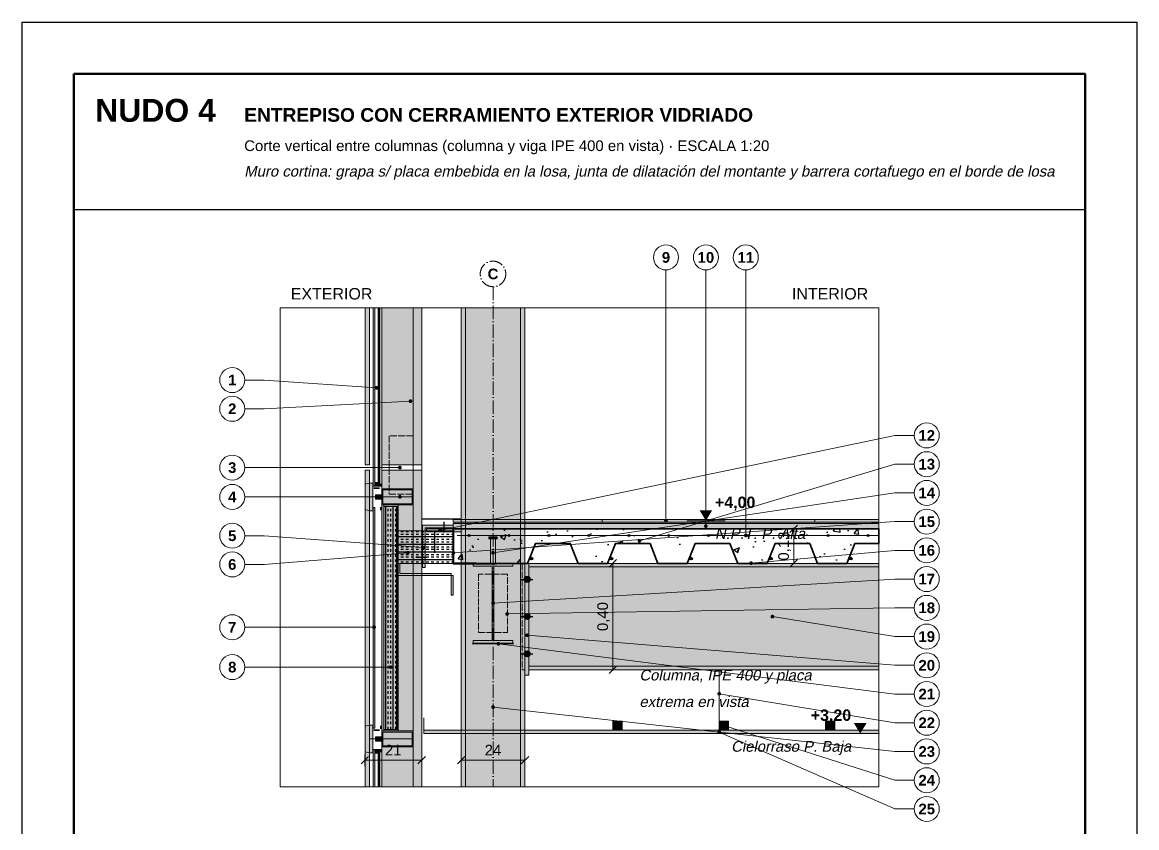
# Model space of a CAD drawing. Header units: millimetres. Extents: x 6 to 4194, y 6 to 5934.
# Drawn here: x 6 to 4194, y 2906 to 5934 of the extents above; entities that cross this region are included whole.
import ezdxf
from ezdxf.enums import TextEntityAlignment as Align

# ---------------------------------------------------------------- set-up
doc = ezdxf.new("R2010")
doc.units = ezdxf.units.MM
doc.header["$LTSCALE"] = 20
doc.linetypes.add('DASHDOT', pattern=[3.556, 2.54, -0.508, 0, -0.508])
doc.linetypes.add('DASHED', pattern=[1.524, 1.27, -0.254])
for name, color, linetype in [('A-ACERO', 250, 'Continuous'), ('A-ACERO-CORTADO', 250, 'Continuous'), ('A-ACERO-VISTA', 8, 'Continuous'), ('A-AISLACION-LANA', 40, 'Continuous'), ('A-ALUMINIO', 253, 'Continuous'), ('A-ARMADURAS', 14, 'Continuous'), ('A-CHAPA-GALVANIZADA', 253, 'Continuous'), ('A-CONTORNOS', 7, 'Continuous'), ('A-HORMIGON-INSITU', 33, 'Continuous'), ('A-MORTERO-CARPETAS', 252, 'Continuous'), ('A-NEOPRENO-SELLADORES', 7, 'Continuous'), ('A-PROYECCION-OCULTO', 8, 'DASHED'), ('A-SELLADOR-INTUMESCENTE', 1, 'Continuous'), ('A-SOLADOS', 31, 'Continuous'), ('A-VIDRIO', 4, 'Continuous'), ('A-VISTA', 8, 'Continuous'), ('X-COTAS', 3, 'Continuous'), ('X-EJES', 1, 'DASHDOT'), ('X-MARCO', 7, 'Continuous'), ('X-NIVELES', 7, 'Continuous'), ('X-REFERENCIAS', 1, 'Continuous'), ('X-TEXTOS', 7, 'Continuous')]:
    doc.layers.add(name, color=color, linetype=linetype)
doc.styles.add('ARIAL', font='arial.ttf')
doc.styles.add('ARIAL-B', font='arialbd.ttf')

msp = doc.modelspace()

# ---------------------------------------------------------------- hatches: boundary and pattern name
at = {"layer": 'A-ACERO', "true_color": 0x333333}
h = msp.add_hatch(color=250, dxfattribs=at)
h.dxf.hatch_style = 1
h.paths.add_polyline_path([(1327, 4180), (1349, 4180), (1349, 4186), (1327, 4186)])
at = {"layer": 'A-ACERO', "true_color": 0x3b3b3b}
h = msp.add_hatch(color=250, dxfattribs=at)
h.dxf.hatch_style = 1
h.paths.add_polyline_path([(1365, 3270), (1418, 3270), (1418, 4120), (1365, 4120), (1365, 4114), (1412, 4114), (1412, 3276), (1365, 3276)])
h = msp.add_hatch(color=250, dxfattribs=at)
h.dxf.hatch_style = 1
h.paths.add_polyline_path([(1510, 3884), (1520, 3884), (1520, 4034), (1625, 4034), (1625, 4044), (1510, 4044)])
at = {"layer": 'A-ACERO', "true_color": 0x333333}
h = msp.add_hatch(color=250, dxfattribs=at)
h.dxf.hatch_style = 1
h.paths.add_polyline_path([(1327, 3270), (1349, 3270), (1349, 3276), (1327, 3276)])
at = {"layer": 'A-ACERO-CORTADO', "true_color": 0x4d545c}
h = msp.add_hatch(color=251, dxfattribs=at)
h.dxf.hatch_style = 1
h.paths.add_polyline_path([(1525, 4018), (1655, 4018), (1655, 4030), (1525, 4030)])
h = msp.add_hatch(color=251, dxfattribs=at)
h.dxf.hatch_style = 1
h.paths.add_polyline_path([(1759, 3992), (1790, 3992), (1790, 4000), (1759, 4000)])
h = msp.add_hatch(color=251, dxfattribs=at)
h.dxf.hatch_style = 1
h.paths.add_polyline_path([(1765, 3900), (1784, 3900), (1784, 4000), (1765, 4000)])
h = msp.add_hatch(color=251, dxfattribs=at)
h.dxf.hatch_style = 1
h.paths.add_polyline_path([(1700, 3900), (1850, 3900), (1850, 3889.3), (1778.5, 3889.3), (1778.5, 3610.7), (1850, 3610.7), (1850, 3600), (1700, 3600), (1700, 3610.7), (1771.5, 3610.7), (1771.5, 3889.3), (1700, 3889.3)])
at = {"layer": 'A-ACERO-VISTA', "true_color": 0xdfe3e7}
h = msp.add_hatch(color=254, dxfattribs=at)
h.dxf.hatch_style = 1
h.paths.add_polyline_path([(1655, 4860), (1655, 3060), (1895, 3060), (1895, 4860)])
h = msp.add_hatch(color=254, dxfattribs=at)
h.dxf.hatch_style = 1
h.paths.add_polyline_path([(1895, 3480), (1910, 3480), (1910, 3900), (1895, 3900)])
h = msp.add_hatch(color=254, dxfattribs=at)
h.dxf.hatch_style = 1
h.paths.add_polyline_path([(1910, 3500), (3225, 3500), (3225, 3900), (1910, 3900)])
at = {"layer": 'A-AISLACION-LANA'}
h = msp.add_hatch(dxfattribs=at)
h.set_pattern_fill('INSUL', color=256, scale=3, angle=90)
h.paths.add_polyline_path([(1365, 3276), (1415, 3276), (1415, 4114), (1365, 4114)])
h = msp.add_hatch(dxfattribs=at)
h.set_pattern_fill('INSUL', color=256, scale=3)
h.paths.add_polyline_path([(1418, 3900), (1625, 3900), (1625, 4022), (1418, 4022)])
at = {"layer": 'A-ALUMINIO', "true_color": 0xb9c0c6}
h = msp.add_hatch(color=9, dxfattribs=at)
h.dxf.hatch_style = 1
h.paths.add_polyline_path([(1295, 4102), (1311, 4098), (1311, 4202), (1295, 4198)])
at = {"layer": 'A-ALUMINIO', "true_color": 0x9aa3ab}
h = msp.add_hatch(color=253, dxfattribs=at)
h.dxf.hatch_style = 1
h.paths.add_polyline_path([(1311, 4098), (1323, 4098), (1323, 4202), (1311, 4202)])
h = msp.add_hatch(color=253, dxfattribs=at)
h.dxf.hatch_style = 1
h.paths.add_polyline_path([(1331, 4190), (1343, 4190), (1343, 4204), (1331, 4204)])
h = msp.add_hatch(color=253, dxfattribs=at)
h.dxf.hatch_style = 1
h.paths.add_polyline_path([(1333, 4142), (1357, 4142), (1357, 4158), (1333, 4158)])
h = msp.add_hatch(color=253, dxfattribs=at)
h.dxf.hatch_style = 1
h.paths.add_polyline_path([(1357, 4120), (1475, 4120), (1475, 4180), (1357, 4180)])
at = {"layer": 'A-ALUMINIO', "true_color": 0xb9c0c6}
h = msp.add_hatch(color=9, dxfattribs=at)
h.dxf.hatch_style = 1
h.paths.add_polyline_path([(1295, 3192), (1311, 3188), (1311, 3292), (1295, 3288)])
at = {"layer": 'A-ALUMINIO', "true_color": 0x9aa3ab}
h = msp.add_hatch(color=253, dxfattribs=at)
h.dxf.hatch_style = 1
h.paths.add_polyline_path([(1311, 3188), (1323, 3188), (1323, 3292), (1311, 3292)])
h = msp.add_hatch(color=253, dxfattribs=at)
h.dxf.hatch_style = 1
h.paths.add_polyline_path([(1357, 3210), (1475, 3210), (1475, 3270), (1357, 3270)])
h = msp.add_hatch(color=253, dxfattribs=at)
h.dxf.hatch_style = 1
h.paths.add_polyline_path([(2225, 3272.5), (2260, 3272.5), (2260, 3307), (2225, 3307)])
h = msp.add_hatch(color=253, dxfattribs=at)
h.dxf.hatch_style = 1
h.paths.add_polyline_path([(2625, 3272.5), (2660, 3272.5), (2660, 3307), (2625, 3307)])
h = msp.add_hatch(color=253, dxfattribs=at)
h.dxf.hatch_style = 1
h.paths.add_polyline_path([(3025, 3272.5), (3060, 3272.5), (3060, 3307), (3025, 3307)])
h = msp.add_hatch(color=253, dxfattribs=at)
h.dxf.hatch_style = 1
h.paths.add_polyline_path([(1333, 3232), (1357, 3232), (1357, 3248), (1333, 3248)])
h = msp.add_hatch(color=253, dxfattribs=at)
h.dxf.hatch_style = 1
h.paths.add_polyline_path([(1331, 3186), (1343, 3186), (1343, 3200), (1331, 3200)])
at = {"layer": 'A-ARMADURAS'}
h = msp.add_hatch(color=256, dxfattribs=at)
h.dxf.hatch_style = 1
h.paths.add_polyline_path([(1688.4, 4005), (1688.2, 4006.1), (1687.8, 4007), (1687, 4007.8), (1686.1, 4008.2), (1685, 4008.4), (1683.9, 4008.2), (1683, 4007.8), (1682.2, 4007), (1681.8, 4006.1), (1681.6, 4005), (1681.8, 4003.9), (1682.2, 4003), (1683, 4002.2), (1683.9, 4001.8), (1685, 4001.6), (1686.1, 4001.8), (1687, 4002.2), (1687.8, 4003), (1688.2, 4003.9)])
h = msp.add_hatch(color=256, dxfattribs=at)
h.dxf.hatch_style = 1
h.paths.add_polyline_path([(1838.4, 4005), (1838.2, 4006.1), (1837.8, 4007), (1837, 4007.8), (1836.1, 4008.2), (1835, 4008.4), (1833.9, 4008.2), (1833, 4007.8), (1832.2, 4007), (1831.8, 4006.1), (1831.6, 4005), (1831.8, 4003.9), (1832.2, 4003), (1833, 4002.2), (1833.9, 4001.8), (1835, 4001.6), (1836.1, 4001.8), (1837, 4002.2), (1837.8, 4003), (1838.2, 4003.9)])
h = msp.add_hatch(color=256, dxfattribs=at)
h.dxf.hatch_style = 1
h.paths.add_polyline_path([(1988.4, 4005), (1988.2, 4006.1), (1987.8, 4007), (1987, 4007.8), (1986.1, 4008.2), (1985, 4008.4), (1983.9, 4008.2), (1983, 4007.8), (1982.2, 4007), (1981.8, 4006.1), (1981.6, 4005), (1981.8, 4003.9), (1982.2, 4003), (1983, 4002.2), (1983.9, 4001.8), (1985, 4001.6), (1986.1, 4001.8), (1987, 4002.2), (1987.8, 4003), (1988.2, 4003.9)])
h = msp.add_hatch(color=256, dxfattribs=at)
h.dxf.hatch_style = 1
h.paths.add_polyline_path([(2138.4, 4005), (2138.2, 4006.1), (2137.8, 4007), (2137, 4007.8), (2136.1, 4008.2), (2135, 4008.4), (2133.9, 4008.2), (2133, 4007.8), (2132.2, 4007), (2131.8, 4006.1), (2131.6, 4005), (2131.8, 4003.9), (2132.2, 4003), (2133, 4002.2), (2133.9, 4001.8), (2135, 4001.6), (2136.1, 4001.8), (2137, 4002.2), (2137.8, 4003), (2138.2, 4003.9)])
h = msp.add_hatch(color=256, dxfattribs=at)
h.dxf.hatch_style = 1
h.paths.add_polyline_path([(2288.4, 4005), (2288.2, 4006.1), (2287.8, 4007), (2287, 4007.8), (2286.1, 4008.2), (2285, 4008.4), (2283.9, 4008.2), (2283, 4007.8), (2282.2, 4007), (2281.8, 4006.1), (2281.6, 4005), (2281.8, 4003.9), (2282.2, 4003), (2283, 4002.2), (2283.9, 4001.8), (2285, 4001.6), (2286.1, 4001.8), (2287, 4002.2), (2287.8, 4003), (2288.2, 4003.9)])
h = msp.add_hatch(color=256, dxfattribs=at)
h.dxf.hatch_style = 1
h.paths.add_polyline_path([(2438.4, 4005), (2438.2, 4006.1), (2437.8, 4007), (2437, 4007.8), (2436.1, 4008.2), (2435, 4008.4), (2433.9, 4008.2), (2433, 4007.8), (2432.2, 4007), (2431.8, 4006.1), (2431.6, 4005), (2431.8, 4003.9), (2432.2, 4003), (2433, 4002.2), (2433.9, 4001.8), (2435, 4001.6), (2436.1, 4001.8), (2437, 4002.2), (2437.8, 4003), (2438.2, 4003.9)])
h = msp.add_hatch(color=256, dxfattribs=at)
h.dxf.hatch_style = 1
h.paths.add_polyline_path([(2588.4, 4005), (2588.2, 4006.1), (2587.8, 4007), (2587, 4007.8), (2586.1, 4008.2), (2585, 4008.4), (2583.9, 4008.2), (2583, 4007.8), (2582.2, 4007), (2581.8, 4006.1), (2581.6, 4005), (2581.8, 4003.9), (2582.2, 4003), (2583, 4002.2), (2583.9, 4001.8), (2585, 4001.6), (2586.1, 4001.8), (2587, 4002.2), (2587.8, 4003), (2588.2, 4003.9)])
h = msp.add_hatch(color=256, dxfattribs=at)
h.dxf.hatch_style = 1
h.paths.add_polyline_path([(2738.4, 4005), (2738.2, 4006.1), (2737.8, 4007), (2737, 4007.8), (2736.1, 4008.2), (2735, 4008.4), (2733.9, 4008.2), (2733, 4007.8), (2732.2, 4007), (2731.8, 4006.1), (2731.6, 4005), (2731.8, 4003.9), (2732.2, 4003), (2733, 4002.2), (2733.9, 4001.8), (2735, 4001.6), (2736.1, 4001.8), (2737, 4002.2), (2737.8, 4003), (2738.2, 4003.9)])
h = msp.add_hatch(color=256, dxfattribs=at)
h.dxf.hatch_style = 1
h.paths.add_polyline_path([(2888.4, 4005), (2888.2, 4006.1), (2887.8, 4007), (2887, 4007.8), (2886.1, 4008.2), (2885, 4008.4), (2883.9, 4008.2), (2883, 4007.8), (2882.2, 4007), (2881.8, 4006.1), (2881.6, 4005), (2881.8, 4003.9), (2882.2, 4003), (2883, 4002.2), (2883.9, 4001.8), (2885, 4001.6), (2886.1, 4001.8), (2887, 4002.2), (2887.8, 4003), (2888.2, 4003.9)])
h = msp.add_hatch(color=256, dxfattribs=at)
h.dxf.hatch_style = 1
h.paths.add_polyline_path([(3038.4, 4005), (3038.2, 4006.1), (3037.8, 4007), (3037, 4007.8), (3036.1, 4008.2), (3035, 4008.4), (3033.9, 4008.2), (3033, 4007.8), (3032.2, 4007), (3031.8, 4006.1), (3031.6, 4005), (3031.8, 4003.9), (3032.2, 4003), (3033, 4002.2), (3033.9, 4001.8), (3035, 4001.6), (3036.1, 4001.8), (3037, 4002.2), (3037.8, 4003), (3038.2, 4003.9)])
h = msp.add_hatch(color=256, dxfattribs=at)
h.dxf.hatch_style = 1
h.paths.add_polyline_path([(3188.4, 4005), (3188.2, 4006.1), (3187.8, 4007), (3187, 4007.8), (3186.1, 4008.2), (3185, 4008.4), (3183.9, 4008.2), (3183, 4007.8), (3182.2, 4007), (3181.8, 4006.1), (3181.6, 4005), (3181.8, 4003.9), (3182.2, 4003), (3183, 4002.2), (3183.9, 4001.8), (3185, 4001.6), (3186.1, 4001.8), (3187, 4002.2), (3187.8, 4003), (3188.2, 4003.9)])
h = msp.add_hatch(color=256, dxfattribs=at)
h.dxf.hatch_style = 1
h.paths.add_polyline_path([(1924.8, 3918), (1924.6, 3919.5), (1923.9, 3920.8), (1922.8, 3921.9), (1921.5, 3922.6), (1920, 3922.8), (1918.5, 3922.6), (1917.2, 3921.9), (1916.1, 3920.8), (1915.4, 3919.5), (1915.2, 3918), (1915.4, 3916.5), (1916.1, 3915.2), (1917.2, 3914.1), (1918.5, 3913.4), (1920, 3913.2), (1921.5, 3913.4), (1922.8, 3914.1), (1923.9, 3915.2), (1924.6, 3916.5)])
h = msp.add_hatch(color=256, dxfattribs=at)
h.dxf.hatch_style = 1
h.paths.add_polyline_path([(2224.8, 3918), (2224.6, 3919.5), (2223.9, 3920.8), (2222.8, 3921.9), (2221.5, 3922.6), (2220, 3922.8), (2218.5, 3922.6), (2217.2, 3921.9), (2216.1, 3920.8), (2215.4, 3919.5), (2215.2, 3918), (2215.4, 3916.5), (2216.1, 3915.2), (2217.2, 3914.1), (2218.5, 3913.4), (2220, 3913.2), (2221.5, 3913.4), (2222.8, 3914.1), (2223.9, 3915.2), (2224.6, 3916.5)])
h = msp.add_hatch(color=256, dxfattribs=at)
h.dxf.hatch_style = 1
h.paths.add_polyline_path([(2524.8, 3918), (2524.6, 3919.5), (2523.9, 3920.8), (2522.8, 3921.9), (2521.5, 3922.6), (2520, 3922.8), (2518.5, 3922.6), (2517.2, 3921.9), (2516.1, 3920.8), (2515.4, 3919.5), (2515.2, 3918), (2515.4, 3916.5), (2516.1, 3915.2), (2517.2, 3914.1), (2518.5, 3913.4), (2520, 3913.2), (2521.5, 3913.4), (2522.8, 3914.1), (2523.9, 3915.2), (2524.6, 3916.5)])
h = msp.add_hatch(color=256, dxfattribs=at)
h.dxf.hatch_style = 1
h.paths.add_polyline_path([(2824.8, 3918), (2824.6, 3919.5), (2823.9, 3920.8), (2822.8, 3921.9), (2821.5, 3922.6), (2820, 3922.8), (2818.5, 3922.6), (2817.2, 3921.9), (2816.1, 3920.8), (2815.4, 3919.5), (2815.2, 3918), (2815.4, 3916.5), (2816.1, 3915.2), (2817.2, 3914.1), (2818.5, 3913.4), (2820, 3913.2), (2821.5, 3913.4), (2822.8, 3914.1), (2823.9, 3915.2), (2824.6, 3916.5)])
h = msp.add_hatch(color=256, dxfattribs=at)
h.dxf.hatch_style = 1
h.paths.add_polyline_path([(3124.8, 3918), (3124.6, 3919.5), (3123.9, 3920.8), (3122.8, 3921.9), (3121.5, 3922.6), (3120, 3922.8), (3118.5, 3922.6), (3117.2, 3921.9), (3116.1, 3920.8), (3115.4, 3919.5), (3115.2, 3918), (3115.4, 3916.5), (3116.1, 3915.2), (3117.2, 3914.1), (3118.5, 3913.4), (3120, 3913.2), (3121.5, 3913.4), (3122.8, 3914.1), (3123.9, 3915.2), (3124.6, 3916.5)])
h = msp.add_hatch(color=256, dxfattribs=at)
h.dxf.hatch_style = 1
h.paths.add_polyline_path([(1914, 3840), (1913.5, 3843.4), (1911.9, 3846.5), (1909.5, 3848.9), (1906.4, 3850.5), (1903, 3851), (1899.6, 3850.5), (1896.5, 3848.9), (1894.1, 3846.5), (1892.5, 3843.4), (1892, 3840), (1892.5, 3836.6), (1894.1, 3833.5), (1896.5, 3831.1), (1899.6, 3829.5), (1903, 3829), (1906.4, 3829.5), (1909.5, 3831.1), (1911.9, 3833.5), (1913.5, 3836.6)])
h = msp.add_hatch(color=256, dxfattribs=at)
h.dxf.hatch_style = 1
h.paths.add_polyline_path([(1914, 3700), (1913.5, 3703.4), (1911.9, 3706.5), (1909.5, 3708.9), (1906.4, 3710.5), (1903, 3711), (1899.6, 3710.5), (1896.5, 3708.9), (1894.1, 3706.5), (1892.5, 3703.4), (1892, 3700), (1892.5, 3696.6), (1894.1, 3693.5), (1896.5, 3691.1), (1899.6, 3689.5), (1903, 3689), (1906.4, 3689.5), (1909.5, 3691.1), (1911.9, 3693.5), (1913.5, 3696.6)])
h = msp.add_hatch(color=256, dxfattribs=at)
h.dxf.hatch_style = 1
h.paths.add_polyline_path([(1914, 3560), (1913.5, 3563.4), (1911.9, 3566.5), (1909.5, 3568.9), (1906.4, 3570.5), (1903, 3571), (1899.6, 3570.5), (1896.5, 3568.9), (1894.1, 3566.5), (1892.5, 3563.4), (1892, 3560), (1892.5, 3556.6), (1894.1, 3553.5), (1896.5, 3551.1), (1899.6, 3549.5), (1903, 3549), (1906.4, 3549.5), (1909.5, 3551.1), (1911.9, 3553.5), (1913.5, 3556.6)])
at = {"layer": 'A-CHAPA-GALVANIZADA', "true_color": 0x8f989f}
h = msp.add_hatch(color=252, dxfattribs=at)
h.dxf.hatch_style = 1
h.paths.add_polyline_path([(1418, 3900), (1418, 3855), (1625, 3855), (1625, 3780), (1618, 3780), (1618, 3862), (1425, 3862), (1425, 3900)])
at = {"layer": 'A-HORMIGON-INSITU'}
h = msp.add_hatch(dxfattribs=at)
h.set_pattern_fill('AR-CONC', color=256, scale=1.2)
h.paths.add_polyline_path([(1627, 4030), (3225, 4030), (3225, 3975), (3135, 3975), (3105, 3900), (2995, 3900), (2965, 3975), (2835, 3975), (2805, 3900), (2695, 3900), (2665, 3975), (2535, 3975), (2505, 3900), (2395, 3900), (2365, 3975), (2235, 3975), (2205, 3900), (2095, 3900), (2065, 3975), (1935, 3975), (1905, 3900), (1795, 3900), (1627, 3902)])
at = {"layer": 'A-MORTERO-CARPETAS', "true_color": 0x8d8d8d}
h = msp.add_hatch(color=252, dxfattribs=at)
h.dxf.hatch_style = 1
h.paths.add_polyline_path([(1625, 4050), (3225, 4050), (3225, 4055), (1625, 4055)])
at = {"layer": 'A-MORTERO-CARPETAS'}
h = msp.add_hatch(dxfattribs=at)
h.set_pattern_fill('AR-SAND', color=256, scale=0.6)
h.paths.add_polyline_path([(1625, 4030), (3225, 4030), (3225, 4050), (1625, 4050)])
at = {"layer": 'A-NEOPRENO-SELLADORES', "true_color": 0x111111}
h = msp.add_hatch(color=250, dxfattribs=at)
h.dxf.hatch_style = 1
h.paths.add_polyline_path([(1323, 4188), (1325, 4188), (1325, 4200), (1323, 4200)])
h = msp.add_hatch(color=250, dxfattribs=at)
h.dxf.hatch_style = 1
h.paths.add_polyline_path([(1331, 4190), (1343, 4190), (1343, 4194), (1331, 4194)])
h = msp.add_hatch(color=250, dxfattribs=at)
h.dxf.hatch_style = 1
h.paths.add_polyline_path([(1350, 4188), (1355, 4188), (1355, 4200), (1350, 4200)])
h = msp.add_hatch(color=250, dxfattribs=at)
h.dxf.hatch_style = 1
h.paths.add_polyline_path([(1323, 4100), (1325, 4100), (1325, 4112), (1323, 4112)])
h = msp.add_hatch(color=250, dxfattribs=at)
h.dxf.hatch_style = 1
h.paths.add_polyline_path([(1350, 4100), (1355, 4100), (1355, 4112), (1350, 4112)])
h = msp.add_hatch(color=250, dxfattribs=at)
h.dxf.hatch_style = 1
h.paths.add_polyline_path([(1323, 3278), (1325, 3278), (1325, 3290), (1323, 3290)])
h = msp.add_hatch(color=250, dxfattribs=at)
h.dxf.hatch_style = 1
h.paths.add_polyline_path([(1350, 3278), (1355, 3278), (1355, 3290), (1350, 3290)])
h = msp.add_hatch(color=250, dxfattribs=at)
h.dxf.hatch_style = 1
h.paths.add_polyline_path([(1323, 3190), (1325, 3190), (1325, 3202), (1323, 3202)])
h = msp.add_hatch(color=250, dxfattribs=at)
h.dxf.hatch_style = 1
h.paths.add_polyline_path([(1331, 3196), (1343, 3196), (1343, 3200), (1331, 3200)])
h = msp.add_hatch(color=250, dxfattribs=at)
h.dxf.hatch_style = 1
h.paths.add_polyline_path([(1350, 3190), (1355, 3190), (1355, 3202), (1350, 3202)])
at = {"layer": 'A-SELLADOR-INTUMESCENTE', "true_color": 0xc0392b}
h = msp.add_hatch(color=22, dxfattribs=at)
h.dxf.hatch_style = 1
h.paths.add_polyline_path([(1418, 4022), (1625, 4022), (1625, 4030), (1418, 4030)])
at = {"layer": 'A-SOLADOS', "true_color": 0xcdbb9c}
h = msp.add_hatch(color=9, dxfattribs=at)
h.dxf.hatch_style = 1
h.paths.add_polyline_path([(1625, 4055), (3225, 4055), (3225, 4065), (1625, 4065)])
at = {"layer": 'A-VIDRIO', "true_color": 0xbfe3f0}
h = msp.add_hatch(color=254, dxfattribs=at)
h.dxf.hatch_style = 1
h.paths.add_polyline_path([(1325, 4860), (1325, 4190), (1331, 4190), (1331, 4860)])
h = msp.add_hatch(color=254, dxfattribs=at)
h.dxf.hatch_style = 1
h.paths.add_polyline_path([(1343, 4860), (1343, 4190), (1350, 4190), (1350, 4860)])
at = {"layer": 'A-VIDRIO', "true_color": 0x6f8796}
h = msp.add_hatch(color=252, dxfattribs=at)
h.dxf.hatch_style = 1
h.paths.add_polyline_path([(1325, 3280), (1331, 3280), (1331, 4110), (1325, 4110)])
at = {"layer": 'A-VIDRIO', "true_color": 0xbfe3f0}
h = msp.add_hatch(color=254, dxfattribs=at)
h.dxf.hatch_style = 1
h.paths.add_polyline_path([(1325, 3060), (1331, 3060), (1331, 3200), (1325, 3200)])
h = msp.add_hatch(color=254, dxfattribs=at)
h.dxf.hatch_style = 1
h.paths.add_polyline_path([(1343, 3060), (1350, 3060), (1350, 3200), (1343, 3200)])
at = {"layer": 'A-VISTA', "true_color": 0xe9ecee}
h = msp.add_hatch(color=7, dxfattribs=at)
h.dxf.hatch_style = 1
h.paths.add_polyline_path([(1295, 4860), (1295, 4270), (1311, 4270), (1311, 4860)])
at = {"layer": 'A-VISTA', "true_color": 0xe3e7ea}
h = msp.add_hatch(color=254, dxfattribs=at)
h.dxf.hatch_style = 1
h.paths.add_polyline_path([(1357, 4860), (1357, 4270), (1507, 4270), (1507, 4860)])
at = {"layer": 'A-VISTA', "true_color": 0xe9ecee}
h = msp.add_hatch(color=7, dxfattribs=at)
h.dxf.hatch_style = 1
h.paths.add_polyline_path([(1295, 3060), (1311, 3060), (1311, 4250), (1295, 4250)])
at = {"layer": 'A-VISTA', "true_color": 0xe3e7ea}
h = msp.add_hatch(color=254, dxfattribs=at)
h.dxf.hatch_style = 1
h.paths.add_polyline_path([(1357, 3060), (1507, 3060), (1507, 4250), (1357, 4250)])
at = {"layer": 'A-VISTA', "true_color": 0xf2f2f2}
h = msp.add_hatch(color=7, dxfattribs=at)
h.dxf.hatch_style = 1
h.paths.add_polyline_path([(1515, 3260), (3225, 3260), (3225, 3272.5), (1515, 3272.5)])
at = {"layer": 'X-NIVELES'}
h = msp.add_hatch(color=7, dxfattribs=at)
h.dxf.hatch_style = 1
h.paths.add_polyline_path([(2575, 4060), (2551, 4100), (2599, 4100)])
h = msp.add_hatch(color=7, dxfattribs=at)
h.dxf.hatch_style = 1
h.paths.add_polyline_path([(3155, 3260), (3131, 3300), (3179, 3300)])
at = {"layer": 'X-REFERENCIAS'}
h = msp.add_hatch(color=7, dxfattribs=at)
h.dxf.hatch_style = 1
h.paths.add_polyline_path([(1344, 4560), (1343.7, 4562.2), (1342.7, 4564.1), (1341.1, 4565.7), (1339.2, 4566.7), (1337, 4567), (1334.8, 4566.7), (1332.9, 4565.7), (1331.3, 4564.1), (1330.3, 4562.2), (1330, 4560), (1330.3, 4557.8), (1331.3, 4555.9), (1332.9, 4554.3), (1334.8, 4553.3), (1337, 4553), (1339.2, 4553.3), (1341.1, 4554.3), (1342.7, 4555.9), (1343.7, 4557.8)])
h = msp.add_hatch(color=7, dxfattribs=at)
h.dxf.hatch_style = 1
h.paths.add_polyline_path([(1472, 4510), (1471.7, 4512.2), (1470.7, 4514.1), (1469.1, 4515.7), (1467.2, 4516.7), (1465, 4517), (1462.8, 4516.7), (1460.9, 4515.7), (1459.3, 4514.1), (1458.3, 4512.2), (1458, 4510), (1458.3, 4507.8), (1459.3, 4505.9), (1460.9, 4504.3), (1462.8, 4503.3), (1465, 4503), (1467.2, 4503.3), (1469.1, 4504.3), (1470.7, 4505.9), (1471.7, 4507.8)])
h = msp.add_hatch(color=7, dxfattribs=at)
h.dxf.hatch_style = 1
h.paths.add_polyline_path([(1432, 4260), (1431.7, 4262.2), (1430.7, 4264.1), (1429.1, 4265.7), (1427.2, 4266.7), (1425, 4267), (1422.8, 4266.7), (1420.9, 4265.7), (1419.3, 4264.1), (1418.3, 4262.2), (1418, 4260), (1418.3, 4257.8), (1419.3, 4255.9), (1420.9, 4254.3), (1422.8, 4253.3), (1425, 4253), (1427.2, 4253.3), (1429.1, 4254.3), (1430.7, 4255.9), (1431.7, 4257.8)])
h = msp.add_hatch(color=7, dxfattribs=at)
h.dxf.hatch_style = 1
h.paths.add_polyline_path([(1432, 4150), (1431.7, 4152.2), (1430.7, 4154.1), (1429.1, 4155.7), (1427.2, 4156.7), (1425, 4157), (1422.8, 4156.7), (1420.9, 4155.7), (1419.3, 4154.1), (1418.3, 4152.2), (1418, 4150), (1418.3, 4147.8), (1419.3, 4145.9), (1420.9, 4144.3), (1422.8, 4143.3), (1425, 4143), (1427.2, 4143.3), (1429.1, 4144.3), (1430.7, 4145.9), (1431.7, 4147.8)])
h = msp.add_hatch(color=7, dxfattribs=at)
h.dxf.hatch_style = 1
h.paths.add_polyline_path([(2432, 4060), (2431.7, 4062.2), (2430.7, 4064.1), (2429.1, 4065.7), (2427.2, 4066.7), (2425, 4067), (2422.8, 4066.7), (2420.9, 4065.7), (2419.3, 4064.1), (2418.3, 4062.2), (2418, 4060), (2418.3, 4057.8), (2419.3, 4055.9), (2420.9, 4054.3), (2422.8, 4053.3), (2425, 4053), (2427.2, 4053.3), (2429.1, 4054.3), (2430.7, 4055.9), (2431.7, 4057.8)])
h = msp.add_hatch(color=7, dxfattribs=at)
h.dxf.hatch_style = 1
h.paths.add_polyline_path([(1582, 4024), (1581.7, 4026.2), (1580.7, 4028.1), (1579.1, 4029.7), (1577.2, 4030.7), (1575, 4031), (1572.8, 4030.7), (1570.9, 4029.7), (1569.3, 4028.1), (1568.3, 4026.2), (1568, 4024), (1568.3, 4021.8), (1569.3, 4019.9), (1570.9, 4018.3), (1572.8, 4017.3), (1575, 4017), (1577.2, 4017.3), (1579.1, 4018.3), (1580.7, 4019.9), (1581.7, 4021.8)])
h = msp.add_hatch(color=7, dxfattribs=at)
h.dxf.hatch_style = 1
h.paths.add_polyline_path([(2582, 4040), (2581.7, 4042.2), (2580.7, 4044.1), (2579.1, 4045.7), (2577.2, 4046.7), (2575, 4047), (2572.8, 4046.7), (2570.9, 4045.7), (2569.3, 4044.1), (2568.3, 4042.2), (2568, 4040), (2568.3, 4037.8), (2569.3, 4035.9), (2570.9, 4034.3), (2572.8, 4033.3), (2575, 4033), (2577.2, 4033.3), (2579.1, 4034.3), (2580.7, 4035.9), (2581.7, 4037.8)])
h = msp.add_hatch(color=7, dxfattribs=at)
h.dxf.hatch_style = 1
h.paths.add_polyline_path([(2332, 3985), (2331.7, 3987.2), (2330.7, 3989.1), (2329.1, 3990.7), (2327.2, 3991.7), (2325, 3992), (2322.8, 3991.7), (2320.9, 3990.7), (2319.3, 3989.1), (2318.3, 3987.2), (2318, 3985), (2318.3, 3982.8), (2319.3, 3980.9), (2320.9, 3979.3), (2322.8, 3978.3), (2325, 3978), (2327.2, 3978.3), (2329.1, 3979.3), (2330.7, 3980.9), (2331.7, 3982.8)])
h = msp.add_hatch(color=7, dxfattribs=at)
h.dxf.hatch_style = 1
h.paths.add_polyline_path([(2732, 4005), (2731.7, 4007.2), (2730.7, 4009.1), (2729.1, 4010.7), (2727.2, 4011.7), (2725, 4012), (2722.8, 4011.7), (2720.9, 4010.7), (2719.3, 4009.1), (2718.3, 4007.2), (2718, 4005), (2718.3, 4002.8), (2719.3, 4000.9), (2720.9, 3999.3), (2722.8, 3998.3), (2725, 3998), (2727.2, 3998.3), (2729.1, 3999.3), (2730.7, 4000.9), (2731.7, 4002.8)])
h = msp.add_hatch(color=7, dxfattribs=at)
h.dxf.hatch_style = 1
h.paths.add_polyline_path([(1462, 3940), (1461.7, 3942.2), (1460.7, 3944.1), (1459.1, 3945.7), (1457.2, 3946.7), (1455, 3947), (1452.8, 3946.7), (1450.9, 3945.7), (1449.3, 3944.1), (1448.3, 3942.2), (1448, 3940), (1448.3, 3937.8), (1449.3, 3935.9), (1450.9, 3934.3), (1452.8, 3933.3), (1455, 3933), (1457.2, 3933.3), (1459.1, 3934.3), (1460.7, 3935.9), (1461.7, 3937.8)])
h = msp.add_hatch(color=7, dxfattribs=at)
h.dxf.hatch_style = 1
h.paths.add_polyline_path([(1522, 3960), (1521.7, 3962.2), (1520.7, 3964.1), (1519.1, 3965.7), (1517.2, 3966.7), (1515, 3967), (1512.8, 3966.7), (1510.9, 3965.7), (1509.3, 3964.1), (1508.3, 3962.2), (1508, 3960), (1508.3, 3957.8), (1509.3, 3955.9), (1510.9, 3954.3), (1512.8, 3953.3), (1515, 3953), (1517.2, 3953.3), (1519.1, 3954.3), (1520.7, 3955.9), (1521.7, 3957.8)])
h = msp.add_hatch(color=7, dxfattribs=at)
h.dxf.hatch_style = 1
h.paths.add_polyline_path([(1633, 3940), (1632.7, 3942.2), (1631.7, 3944.1), (1630.1, 3945.7), (1628.2, 3946.7), (1626, 3947), (1623.8, 3946.7), (1621.9, 3945.7), (1620.3, 3944.1), (1619.3, 3942.2), (1619, 3940), (1619.3, 3937.8), (1620.3, 3935.9), (1621.9, 3934.3), (1623.8, 3933.3), (1626, 3933), (1628.2, 3933.3), (1630.1, 3934.3), (1631.7, 3935.9), (1632.7, 3937.8)])
h = msp.add_hatch(color=7, dxfattribs=at)
h.dxf.hatch_style = 1
h.paths.add_polyline_path([(1782, 3940), (1781.7, 3942.2), (1780.7, 3944.1), (1779.1, 3945.7), (1777.2, 3946.7), (1775, 3947), (1772.8, 3946.7), (1770.9, 3945.7), (1769.3, 3944.1), (1768.3, 3942.2), (1768, 3940), (1768.3, 3937.8), (1769.3, 3935.9), (1770.9, 3934.3), (1772.8, 3933.3), (1775, 3933), (1777.2, 3933.3), (1779.1, 3934.3), (1780.7, 3935.9), (1781.7, 3937.8)])
h = msp.add_hatch(color=7, dxfattribs=at)
h.dxf.hatch_style = 1
h.paths.add_polyline_path([(2752, 3901), (2751.7, 3903.2), (2750.7, 3905.1), (2749.1, 3906.7), (2747.2, 3907.7), (2745, 3908), (2742.8, 3907.7), (2740.9, 3906.7), (2739.3, 3905.1), (2738.3, 3903.2), (2738, 3901), (2738.3, 3898.8), (2739.3, 3896.9), (2740.9, 3895.3), (2742.8, 3894.3), (2745, 3894), (2747.2, 3894.3), (2749.1, 3895.3), (2750.7, 3896.9), (2751.7, 3898.8)])
h = msp.add_hatch(color=7, dxfattribs=at)
h.dxf.hatch_style = 1
h.paths.add_polyline_path([(1782, 3750), (1781.7, 3752.2), (1780.7, 3754.1), (1779.1, 3755.7), (1777.2, 3756.7), (1775, 3757), (1772.8, 3756.7), (1770.9, 3755.7), (1769.3, 3754.1), (1768.3, 3752.2), (1768, 3750), (1768.3, 3747.8), (1769.3, 3745.9), (1770.9, 3744.3), (1772.8, 3743.3), (1775, 3743), (1777.2, 3743.3), (1779.1, 3744.3), (1780.7, 3745.9), (1781.7, 3747.8)])
h = msp.add_hatch(color=7, dxfattribs=at)
h.dxf.hatch_style = 1
h.paths.add_polyline_path([(1835, 3710), (1834.7, 3712.2), (1833.7, 3714.1), (1832.1, 3715.7), (1830.2, 3716.7), (1828, 3717), (1825.8, 3716.7), (1823.9, 3715.7), (1822.3, 3714.1), (1821.3, 3712.2), (1821, 3710), (1821.3, 3707.8), (1822.3, 3705.9), (1823.9, 3704.3), (1825.8, 3703.3), (1828, 3703), (1830.2, 3703.3), (1832.1, 3704.3), (1833.7, 3705.9), (1834.7, 3707.8)])
h = msp.add_hatch(color=7, dxfattribs=at)
h.dxf.hatch_style = 1
h.paths.add_polyline_path([(2832, 3700), (2831.7, 3702.2), (2830.7, 3704.1), (2829.1, 3705.7), (2827.2, 3706.7), (2825, 3707), (2822.8, 3706.7), (2820.9, 3705.7), (2819.3, 3704.1), (2818.3, 3702.2), (2818, 3700), (2818.3, 3697.8), (2819.3, 3695.9), (2820.9, 3694.3), (2822.8, 3693.3), (2825, 3693), (2827.2, 3693.3), (2829.1, 3694.3), (2830.7, 3695.9), (2831.7, 3697.8)])
h = msp.add_hatch(color=7, dxfattribs=at)
h.dxf.hatch_style = 1
h.paths.add_polyline_path([(1335, 3660), (1334.7, 3662.2), (1333.7, 3664.1), (1332.1, 3665.7), (1330.2, 3666.7), (1328, 3667), (1325.8, 3666.7), (1323.9, 3665.7), (1322.3, 3664.1), (1321.3, 3662.2), (1321, 3660), (1321.3, 3657.8), (1322.3, 3655.9), (1323.9, 3654.3), (1325.8, 3653.3), (1328, 3653), (1330.2, 3653.3), (1332.1, 3654.3), (1333.7, 3655.9), (1334.7, 3657.8)])
h = msp.add_hatch(color=7, dxfattribs=at)
h.dxf.hatch_style = 1
h.paths.add_polyline_path([(1802, 3598), (1801.7, 3600.2), (1800.7, 3602.1), (1799.1, 3603.7), (1797.2, 3604.7), (1795, 3605), (1792.8, 3604.7), (1790.9, 3603.7), (1789.3, 3602.1), (1788.3, 3600.2), (1788, 3598), (1788.3, 3595.8), (1789.3, 3593.9), (1790.9, 3592.3), (1792.8, 3591.3), (1795, 3591), (1797.2, 3591.3), (1799.1, 3592.3), (1800.7, 3593.9), (1801.7, 3595.8)])
h = msp.add_hatch(color=7, dxfattribs=at)
h.dxf.hatch_style = 1
h.paths.add_polyline_path([(1910, 3630), (1909.7, 3632.2), (1908.7, 3634.1), (1907.1, 3635.7), (1905.2, 3636.7), (1903, 3637), (1900.8, 3636.7), (1898.9, 3635.7), (1897.3, 3634.1), (1896.3, 3632.2), (1896, 3630), (1896.3, 3627.8), (1897.3, 3625.9), (1898.9, 3624.3), (1900.8, 3623.3), (1903, 3623), (1905.2, 3623.3), (1907.1, 3624.3), (1908.7, 3625.9), (1909.7, 3627.8)])
h = msp.add_hatch(color=7, dxfattribs=at)
h.dxf.hatch_style = 1
h.paths.add_polyline_path([(1397, 3510), (1396.7, 3512.2), (1395.7, 3514.1), (1394.1, 3515.7), (1392.2, 3516.7), (1390, 3517), (1387.8, 3516.7), (1385.9, 3515.7), (1384.3, 3514.1), (1383.3, 3512.2), (1383, 3510), (1383.3, 3507.8), (1384.3, 3505.9), (1385.9, 3504.3), (1387.8, 3503.3), (1390, 3503), (1392.2, 3503.3), (1394.1, 3504.3), (1395.7, 3505.9), (1396.7, 3507.8)])
h = msp.add_hatch(color=7, dxfattribs=at)
h.dxf.hatch_style = 1
h.paths.add_polyline_path([(2632, 3410), (2631.7, 3412.2), (2630.7, 3414.1), (2629.1, 3415.7), (2627.2, 3416.7), (2625, 3417), (2622.8, 3416.7), (2620.9, 3415.7), (2619.3, 3414.1), (2618.3, 3412.2), (2618, 3410), (2618.3, 3407.8), (2619.3, 3405.9), (2620.9, 3404.3), (2622.8, 3403.3), (2625, 3403), (2627.2, 3403.3), (2629.1, 3404.3), (2630.7, 3405.9), (2631.7, 3407.8)])
h = msp.add_hatch(color=7, dxfattribs=at)
h.dxf.hatch_style = 1
h.paths.add_polyline_path([(1782, 3360), (1781.7, 3362.2), (1780.7, 3364.1), (1779.1, 3365.7), (1777.2, 3366.7), (1775, 3367), (1772.8, 3366.7), (1770.9, 3365.7), (1769.3, 3364.1), (1768.3, 3362.2), (1768, 3360), (1768.3, 3357.8), (1769.3, 3355.9), (1770.9, 3354.3), (1772.8, 3353.3), (1775, 3353), (1777.2, 3353.3), (1779.1, 3354.3), (1780.7, 3355.9), (1781.7, 3357.8)])
h = msp.add_hatch(color=7, dxfattribs=at)
h.dxf.hatch_style = 1
h.paths.add_polyline_path([(2632, 3266), (2631.7, 3268.2), (2630.7, 3270.1), (2629.1, 3271.7), (2627.2, 3272.7), (2625, 3273), (2622.8, 3272.7), (2620.9, 3271.7), (2619.3, 3270.1), (2618.3, 3268.2), (2618, 3266), (2618.3, 3263.8), (2619.3, 3261.9), (2620.9, 3260.3), (2622.8, 3259.3), (2625, 3259), (2627.2, 3259.3), (2629.1, 3260.3), (2630.7, 3261.9), (2631.7, 3263.8)])
h = msp.add_hatch(color=7, dxfattribs=at)
h.dxf.hatch_style = 1
h.paths.add_polyline_path([(2649, 3290), (2648.7, 3292.2), (2647.7, 3294.1), (2646.1, 3295.7), (2644.2, 3296.7), (2642, 3297), (2639.8, 3296.7), (2637.9, 3295.7), (2636.3, 3294.1), (2635.3, 3292.2), (2635, 3290), (2635.3, 3287.8), (2636.3, 3285.9), (2637.9, 3284.3), (2639.8, 3283.3), (2642, 3283), (2644.2, 3283.3), (2646.1, 3284.3), (2647.7, 3285.9), (2648.7, 3287.8)])

# ---------------------------------------------------------------- linework, layer by layer
at = {"layer": 'A-ARMADURAS', "lineweight": 13}
msp.add_lwpolyline([(1640, 4005), (3225, 4005)], dxfattribs=at)
at = {"layer": 'A-ARMADURAS'}
for centre, radius in [((1685, 4005), 3.4), ((1835, 4005), 3.4), ((1985, 4005), 3.4), ((2135, 4005), 3.4), ((2285, 4005), 3.4), ((2435, 4005), 3.4), ((2585, 4005), 3.4), ((2735, 4005), 3.4), ((2885, 4005), 3.4), ((3035, 4005), 3.4), ((3185, 4005), 3.4), ((1920, 3918), 4.8), ((2220, 3918), 4.8), ((2520, 3918), 4.8), ((2820, 3918), 4.8), ((3120, 3918), 4.8), ((1903, 3840), 11), ((1903, 3700), 11), ((1903, 3560), 11)]:
    msp.add_circle(centre, radius, dxfattribs=at)
at = {"layer": 'A-CONTORNOS', "lineweight": 18}
for points in [[(1325, 4860), (1325, 4190), (1331, 4190), (1331, 4860)], [(1343, 4860), (1343, 4190), (1350, 4190), (1350, 4860)], [(1357, 4120), (1475, 4120), (1475, 4180), (1357, 4180)], [(1325, 3280), (1331, 3280), (1331, 4110), (1325, 4110)], [(1365, 3276), (1415, 3276), (1415, 4114), (1365, 4114)], [(1625, 4055), (3225, 4055), (3225, 4065), (1625, 4065)], [(1418, 3900), (1625, 3900), (1625, 4022), (1418, 4022)], [(1625, 4030), (3225, 4030), (3225, 4050), (1625, 4050)], [(1357, 3210), (1475, 3210), (1475, 3270), (1357, 3270)], [(1515, 3260), (3225, 3260), (3225, 3272.5), (1515, 3272.5)], [(1325, 3060), (1331, 3060), (1331, 3200), (1325, 3200)], [(1343, 3060), (1350, 3060), (1350, 3200), (1343, 3200)]]:
    msp.add_lwpolyline(points, close=True, dxfattribs=at)
at = {"layer": 'A-CONTORNOS', "lineweight": 13}
for points in [[(1346.5, 4190), (1346.5, 4860)], [(1475, 4270), (1475, 4860)], [(1672, 3060), (1672, 4860)], [(1878, 3060), (1878, 4860)], [(1475, 3060), (1475, 4250)], [(1311, 4150), (1395, 4150)], [(1361, 4150), (1471, 4150)], [(2185, 4055), (2185, 4065)], [(2585, 4055), (2585, 4065)], [(2985, 4055), (2985, 4065)], [(1910, 3886.5), (3225, 3886.5)], [(1910, 3513.5), (3225, 3513.5)], [(2625, 3307), (2625, 3500)], [(1311, 3240), (1395, 3240)], [(1361, 3240), (1471, 3240)], [(1346.5, 3060), (1346.5, 3200)]]:
    msp.add_lwpolyline(points, dxfattribs=at)
for points in [[(1295, 4102), (1311, 4098), (1311, 4202), (1295, 4198)], [(1311, 4098), (1323, 4098), (1323, 4202), (1311, 4202)], [(1331, 4190), (1343, 4190), (1343, 4204), (1331, 4204)], [(1333, 4142), (1357, 4142), (1357, 4158), (1333, 4158)], [(1361, 4124), (1471, 4124), (1471, 4176), (1361, 4176)], [(1365, 3270), (1418, 3270), (1418, 4120), (1365, 4120), (1365, 4114), (1412, 4114), (1412, 3276), (1365, 3276)], [(1510, 3884), (1520, 3884), (1520, 4034), (1625, 4034), (1625, 4044), (1510, 4044)], [(1525, 4018), (1655, 4018), (1655, 4030), (1525, 4030)], [(1759, 3992), (1790, 3992), (1790, 4000), (1759, 4000)], [(1765, 3900), (1784, 3900), (1784, 4000), (1765, 4000)], [(1418, 3900), (1418, 3855), (1625, 3855), (1625, 3780), (1618, 3780), (1618, 3862), (1425, 3862), (1425, 3900)], [(1895, 3480), (1910, 3480), (1910, 3900), (1895, 3900)], [(1295, 3192), (1311, 3188), (1311, 3292), (1295, 3288)], [(1311, 3188), (1323, 3188), (1323, 3292), (1311, 3292)], [(1333, 3232), (1357, 3232), (1357, 3248), (1333, 3248)], [(1361, 3214), (1471, 3214), (1471, 3266), (1361, 3266)], [(1331, 3186), (1343, 3186), (1343, 3200), (1331, 3200)]]:
    msp.add_lwpolyline(points, close=True, dxfattribs=at)
at = {"layer": 'A-CONTORNOS', "lineweight": 25}
for points in [[(1507, 4068), (1655, 4068)], [(1555, 4018), (1555, 3940)], [(1625, 4018), (1625, 3940)], [(1485, 3924), (1525, 3924)], [(1880, 3840), (1925, 3840)], [(1880, 3700), (1925, 3700)], [(1880, 3560), (1925, 3560)]]:
    msp.add_lwpolyline(points, dxfattribs=at)
at = {"layer": 'A-CONTORNOS', "lineweight": 30}
for points in [[(1590, 4056), (1590, 4016)], [(1795, 3900), (1905, 3900), (1935, 3975), (2065, 3975), (2095, 3900), (2205, 3900), (2235, 3975), (2365, 3975), (2395, 3900), (2505, 3900), (2535, 3975), (2665, 3975), (2695, 3900), (2805, 3900), (2835, 3975), (2965, 3975), (2995, 3900), (3105, 3900), (3135, 3975), (3225, 3975)]]:
    msp.add_lwpolyline(points, dxfattribs=at)
at = {"layer": 'A-CONTORNOS', "lineweight": 40}
msp.add_lwpolyline([(1625, 4030), (1625, 3900), (1790, 3900)], dxfattribs=at)
at = {"layer": 'A-CONTORNOS', "lineweight": 35}
msp.add_lwpolyline([(1627, 4030), (3225, 4030), (3225, 3975), (3135, 3975), (3105, 3900), (2995, 3900), (2965, 3975), (2835, 3975), (2805, 3900), (2695, 3900), (2665, 3975), (2535, 3975), (2505, 3900), (2395, 3900), (2365, 3975), (2235, 3975), (2205, 3900), (2095, 3900), (2065, 3975), (1935, 3975), (1905, 3900), (1795, 3900), (1627, 3902)], close=True, dxfattribs=at)
at = {"layer": 'A-CONTORNOS', "lineweight": 20}
msp.add_lwpolyline([(1700, 3900), (1850, 3900), (1850, 3889.3), (1778.5, 3889.3), (1778.5, 3610.7), (1850, 3610.7), (1850, 3600), (1700, 3600), (1700, 3610.7), (1771.5, 3610.7), (1771.5, 3889.3), (1700, 3889.3)], close=True, dxfattribs=at)
at = {"layer": 'A-CONTORNOS', "lineweight": 18}
for points in [[(1697, 3598), (1853, 3598)], [(1515, 3320), (1515, 3260), (1555, 3260)]]:
    msp.add_lwpolyline(points, dxfattribs=at)
at = {"layer": 'A-PROYECCION-OCULTO', "lineweight": 13}
for points in [[(1385, 4160), (1475, 4160), (1475, 4380), (1385, 4380)], [(1885, 3500), (1895, 3500), (1895, 3900), (1885, 3900)], [(1720, 3640), (1830, 3640), (1830, 3860), (1720, 3860)]]:
    msp.add_lwpolyline(points, close=True, dxfattribs=at)
at = {"layer": 'A-VISTA', "lineweight": 13}
for points in [[(1295, 4860), (1295, 4270), (1311, 4270), (1311, 4860)], [(1357, 4860), (1357, 4270), (1507, 4270), (1507, 4860)], [(1655, 4860), (1655, 3060), (1895, 3060), (1895, 4860)], [(1295, 3060), (1311, 3060), (1311, 4250), (1295, 4250)], [(1357, 4250), (1507, 4250), (1507, 4270), (1357, 4270)], [(1357, 3060), (1507, 3060), (1507, 4250), (1357, 4250)], [(1910, 3500), (3225, 3500), (3225, 3900), (1910, 3900)], [(2225, 3272.5), (2260, 3272.5), (2260, 3307), (2225, 3307)], [(2625, 3272.5), (2660, 3272.5), (2660, 3307), (2625, 3307)], [(3025, 3272.5), (3060, 3272.5), (3060, 3307), (3025, 3307)]]:
    msp.add_lwpolyline(points, close=True, dxfattribs=at)
at = {"layer": 'X-COTAS', "lineweight": 13}
for points in [[(2883, 4030), (2933, 4030)], [(2905, 3900), (2905, 4030)], [(2203, 3900), (2253, 3900)], [(2225, 3500), (2225, 3900)], [(2883, 3900), (2933, 3900)], [(2203, 3500), (2253, 3500)], [(1293, 3182), (1293, 3138)], [(1293, 3160), (1507, 3160)], [(1507, 3182), (1507, 3138)], [(1655, 3182), (1655, 3138)], [(1655, 3160), (1895, 3160)], [(1895, 3182), (1895, 3138)]]:
    msp.add_lwpolyline(points, dxfattribs=at)
at = {"layer": 'X-COTAS', "lineweight": 25}
for points in [[(2891, 4016), (2919, 4044)], [(2211, 3886), (2239, 3914)], [(2891, 3886), (2919, 3914)], [(2211, 3486), (2239, 3514)], [(1279, 3146), (1307, 3174)], [(1493, 3146), (1521, 3174)], [(1641, 3146), (1669, 3174)], [(1881, 3146), (1909, 3174)]]:
    msp.add_lwpolyline(points, dxfattribs=at)
at = {"layer": 'X-EJES', "color": 12, "lineweight": 13, "true_color": 0xcc0000}
msp.add_lwpolyline([(1775, 4940), (1775, 3060)], dxfattribs=at)
at = {"layer": 'X-EJES', "color": 12, "lineweight": 18, "true_color": 0xcc0000}
msp.add_circle((1775, 4988), 48, dxfattribs=at)
at = {"layer": 'X-MARCO', "lineweight": 30}
msp.add_lwpolyline([(6, 5934), (4194, 5934), (4194, 6), (6, 6)], close=True, dxfattribs=at)
at = {"layer": 'X-MARCO', "lineweight": 50}
msp.add_lwpolyline([(200, 5740), (4000, 5740), (4000, 200), (200, 200)], close=True, dxfattribs=at)
at = {"layer": 'X-NIVELES', "lineweight": 13}
for points in [[(2503, 4060), (2647, 4060)], [(3083, 3260), (3227, 3260)]]:
    msp.add_lwpolyline(points, dxfattribs=at)
at = {"layer": 'X-REFERENCIAS', "lineweight": 13}
for points in [[(2425, 4060), (2425, 5003)], [(2575, 4040), (2575, 5003)], [(2725, 4005), (2725, 5003)], [(1337, 4560), (915, 4589), (842, 4589)], [(1465, 4510), (915, 4481), (842, 4481)], [(1575, 4024), (3285, 4380.9), (3358, 4380.9)], [(2325, 3985), (3285, 4272.9), (3358, 4272.9)], [(1425, 4260), (915, 4260), (842, 4260)], [(1425, 4150), (915, 4150), (842, 4150)], [(1775, 3940), (3285, 4164.9), (3358, 4164.9)], [(1626, 3940), (3285, 4056.9), (3358, 4056.9)], [(1515, 3960), (915, 4004), (842, 4004)], [(1455, 3940), (915, 3896), (842, 3896)], [(2745, 3901), (3285, 3948.9), (3358, 3948.9)], [(1775, 3750), (3285, 3840.9), (3358, 3840.9)], [(1828, 3710), (3285, 3732.9), (3358, 3732.9)], [(2825, 3700), (3285, 3624.9), (3358, 3624.9)], [(1328, 3660), (915, 3660), (842, 3660)], [(1903, 3630), (3285, 3516.9), (3358, 3516.9)], [(1795, 3598), (3285, 3408.9), (3358, 3408.9)], [(1390, 3510), (915, 3510), (842, 3510)], [(2625, 3410), (3285, 3300.9), (3358, 3300.9)], [(1775, 3360), (3285, 3192.9), (3358, 3192.9)], [(2642, 3290), (3285, 3084.9), (3358, 3084.9)], [(2625, 3266), (3285, 2976.9), (3358, 2976.9)]]:
    msp.add_lwpolyline(points, dxfattribs=at)
at = {"layer": 'X-REFERENCIAS', "lineweight": 18}
for centre in [(2425, 5050), (2575, 5050), (2725, 5050), (795, 4589), (795, 4481), (3405, 4380.9), (3405, 4272.9), (795, 4260), (795, 4150), (3405, 4164.9), (3405, 4056.9), (795, 4004), (3405, 3948.9), (795, 3896), (3405, 3840.9), (3405, 3732.9), (795, 3660), (3405, 3624.9), (3405, 3516.9), (795, 3510), (3405, 3408.9), (3405, 3300.9), (3405, 3192.9), (3405, 3084.9), (3405, 2976.9)]:
    msp.add_circle(centre, 47, dxfattribs=at)
at = {"layer": 'X-TEXTOS', "lineweight": 25}
msp.add_lwpolyline([(200, 5230), (4000, 5230)], dxfattribs=at)
at = {"layer": 'X-TEXTOS', "lineweight": 13}
msp.add_lwpolyline([(975, 4860), (3225, 4860), (3225, 3060), (975, 3060)], close=True, dxfattribs=at)

# ---------------------------------------------------------------- texts
at = {"layer": 'X-COTAS', "style": 'ARIAL'}
for s, p in [('0,13', (2887, 3965)), ('0,40', (2207, 3700))]:
    msp.add_text(s, height=40.1, rotation=90, dxfattribs=at).set_placement(p, align=Align.CENTER)
for s, p in [('21', (1400, 3178)), ('24', (1775, 3178))]:
    msp.add_text(s, height=40.1, dxfattribs=at).set_placement(p, align=Align.CENTER)
at = {"layer": 'X-EJES', "color": 12, "true_color": 0xcc0000, "style": 'ARIAL-B'}
msp.add_text('C', height=40.1, dxfattribs=at).set_placement((1775, 4968), align=Align.CENTER)
at = {"layer": 'X-NIVELES', "style": 'ARIAL-B'}
msp.add_text('+4,00', height=42.96, dxfattribs=at).set_placement((2609, 4108))
at = {"layer": 'X-NIVELES', "style": 'ARIAL', "oblique": 12}
msp.add_text('N.P.T. P. Alta', height=40.096, dxfattribs=at).set_placement((2609, 3992))
at = {"layer": 'X-NIVELES', "style": 'ARIAL-B'}
msp.add_text('+3,20', height=42.96, dxfattribs=at).set_placement((3121, 3308), align=Align.RIGHT)
at = {"layer": 'X-NIVELES', "style": 'ARIAL', "oblique": 12}
msp.add_text('Cielorraso P. Baja', height=40.096, dxfattribs=at).set_placement((3121, 3192), align=Align.RIGHT)
at = {"layer": 'X-REFERENCIAS', "style": 'ARIAL-B'}
for s, p in [('9', (2425, 5030)), ('10', (2575, 5030)), ('11', (2725, 5030)), ('1', (795, 4569)), ('2', (795, 4461)), ('12', (3405, 4360.9)), ('3', (795, 4240)), ('13', (3405, 4252.9)), ('4', (795, 4130)), ('14', (3405, 4144.9)), ('15', (3405, 4036.9)), ('5', (795, 3984)), ('16', (3405, 3928.9)), ('6', (795, 3876)), ('17', (3405, 3820.9)), ('18', (3405, 3712.9)), ('7', (795, 3640)), ('19', (3405, 3604.9)), ('8', (795, 3490)), ('20', (3405, 3496.9)), ('21', (3405, 3388.9)), ('22', (3405, 3280.9)), ('23', (3405, 3172.9)), ('24', (3405, 3064.9)), ('25', (3405, 2956.9))]:
    msp.add_text(s, height=40.1, dxfattribs=at).set_placement(p, align=Align.CENTER)
at = {"layer": 'X-TEXTOS'}
for s, height, style, p in [('NUDO 4', 85.92, 'ARIAL-B', (280, 5560)), ('ENTREPISO CON CERRAMIENTO EXTERIOR VIDRIADO', 51.552, 'ARIAL-B', (840, 5560)), ('Corte vertical entre columnas (columna y viga IPE 400 en vista) · ESCALA 1:20', 40.096, 'ARIAL', (840, 5450)), ('EXTERIOR', 42.96, 'ARIAL', (1015, 4892))]:
    msp.add_text(s, height=height, dxfattribs=dict(at, style=style)).set_placement(p)
at = {"layer": 'X-TEXTOS', "style": 'ARIAL', "oblique": 12}
for s, p in [('Muro cortina: grapa s/ placa embebida en la losa, junta de dilatación del montante y barrera cortafuego en el borde de losa', (840, 5354)), ('Columna, IPE 400 y placa', (2325, 3460)), ('extrema en vista', (2325, 3360))]:
    msp.add_text(s, height=40.096, dxfattribs=at).set_placement(p)
at = {"layer": 'X-TEXTOS', "style": 'ARIAL'}
msp.add_text('INTERIOR', height=42.96, dxfattribs=at).set_placement((3185, 4892), align=Align.RIGHT)

doc.saveas('drawing.dxf')
